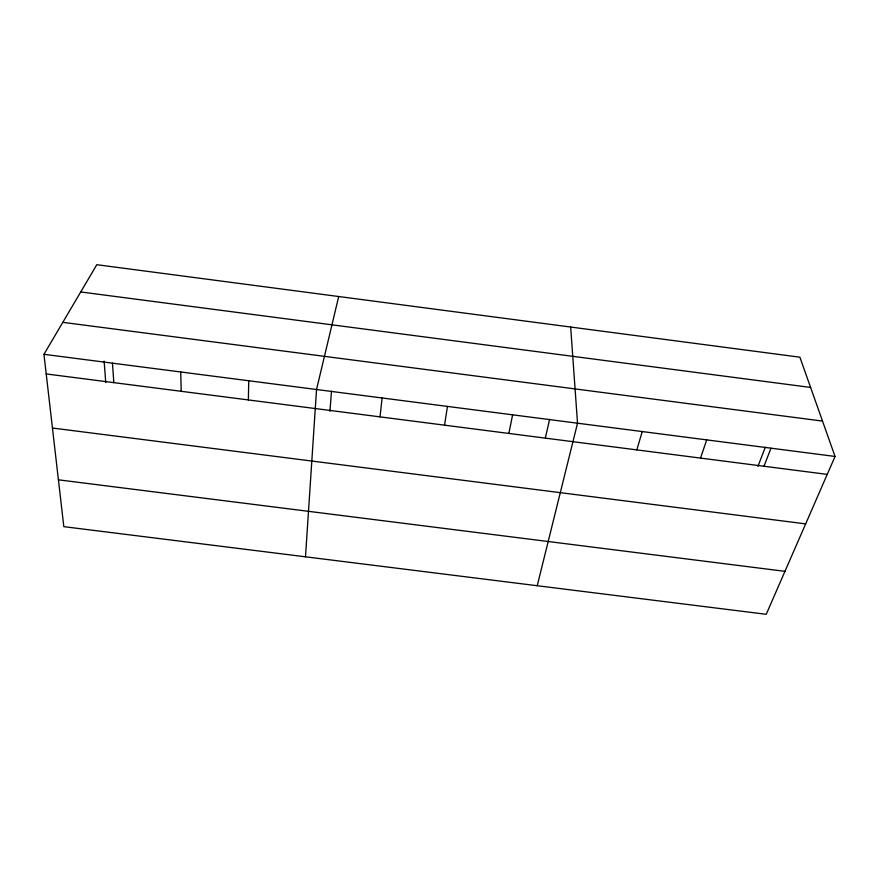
<?xml version="1.0" encoding="UTF-8"?>
<svg xmlns="http://www.w3.org/2000/svg" width="879" height="879" viewBox="0 0 879 879"><rect width="100%" height="100%" fill="white"/><g stroke="black" fill="none" stroke-linecap="round" stroke-linejoin="round"><path stroke-width="1.32" d="M248.361 399.934L248.746 380.75M305.485 556.803L316.539 389.507L338.701 296.52M329.955 411.284L331.482 391.21M380.014 416.866L382.112 397.967M444.543 425.172L447.466 406.406M508.842 433.446L512.611 414.822M545.43 437.654L549.595 419.371M537.223 585.722L577.525 423.206L570.658 327.032M636.825 449.905L642.23 431.556M700.508 458.091L706.716 439.885M757.951 466.331L765.29 447.224M763.972 466.255L770.993 448.18M835.05 456.454L766.235 614.3L63.815 526.653L43.95 354.314L96.8 264.7L799.879 357.193L835.05 456.454L43.95 354.314M58.421 479.824L784.969 571.339M52.454 428.029L805.647 523.884M46.213 373.938L827.227 474.385M80.725 291.96L810.592 387.441M62.805 322.34L822.513 421.085M104.129 361.115L105.744 382.497M112.457 363.159L113.83 382.64M180.722 371.971L181.206 391.298"/></g></svg>
